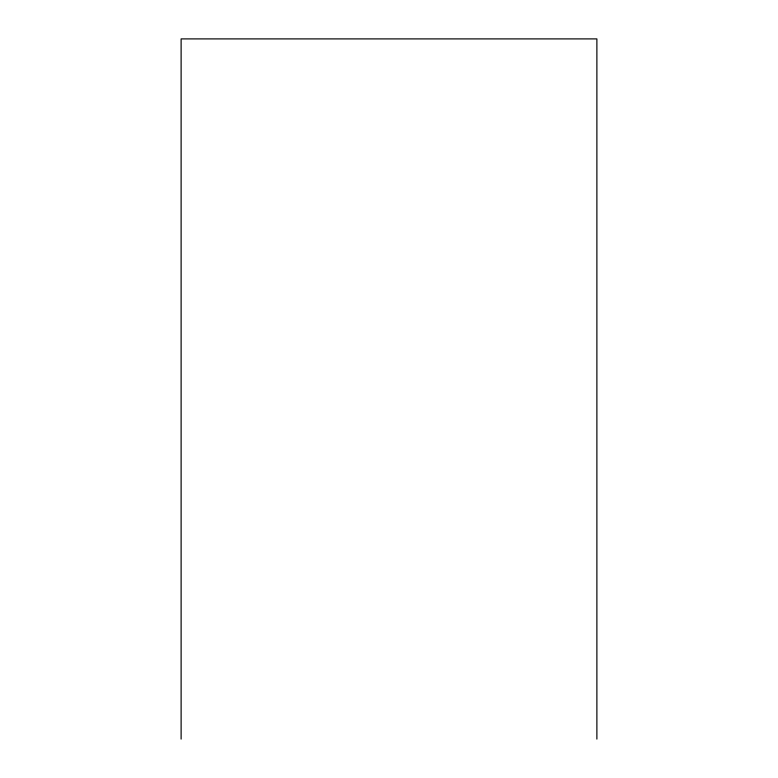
<?xml version="1.0" encoding="UTF-8"?>
<svg xmlns="http://www.w3.org/2000/svg" width="778" height="778" viewBox="0 0 778 778"><rect width="100%" height="100%" fill="white"/><g stroke="black" fill="none" stroke-linecap="round" stroke-linejoin="round"><path stroke-width="1.17" d="M596.882 739.1L596.882 38.9L181.118 38.9L181.118 739.1"/></g></svg>
